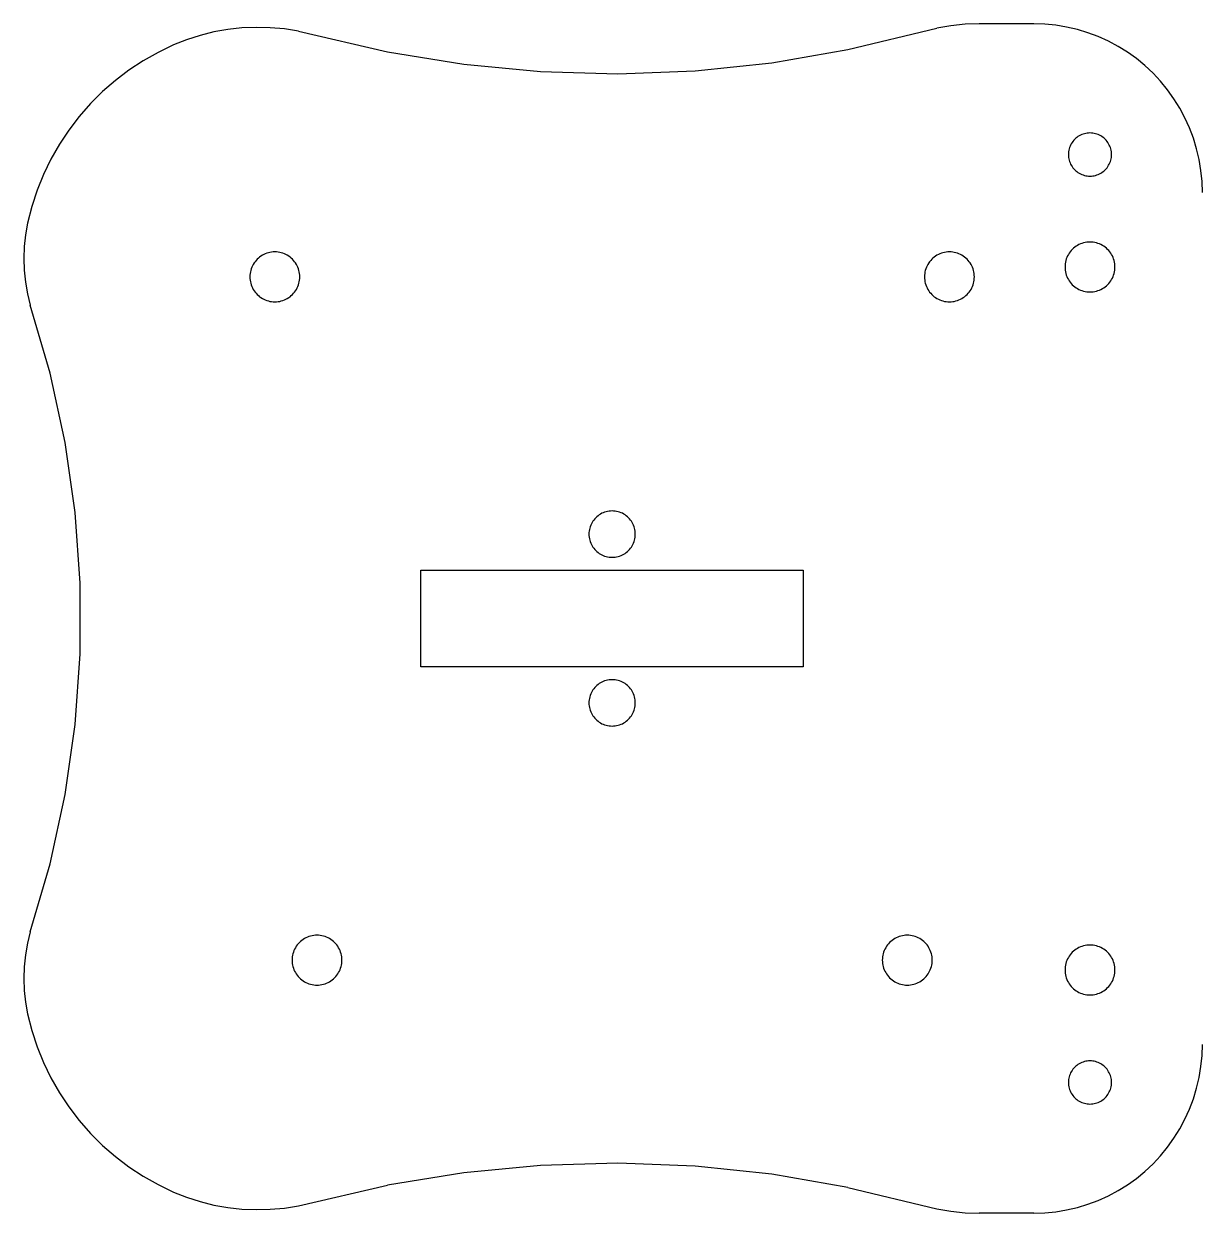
# Model space of a CAD drawing. Extents: x -22.1 to 21.9, y -13.2 to 13.2.
# Drawn here: x 11.236 to 14.537, y -6.998 to -3.667 of the extents above; entities that cross this region are included whole.
import ezdxf

# ---------------------------------------------------------------- set-up
doc = ezdxf.new("R2010")
doc.units = 0
doc.header["$MEASUREMENT"] = 0
doc.layers.get('0').update_dxf_attribs({"linetype": 'CONTINUOUS'})

msp = doc.modelspace()

# ---------------------------------------------------------------- linework, layer by layer
for p, q in [((11.7682, -3.6903), (11.7296, -3.6999)), ((11.8073, -3.6833), (11.7682, -3.6903)), ((11.8468, -3.6789), (11.8073, -3.6833)), ((11.8865, -3.6773), (11.8468, -3.6789)), ((11.9262, -3.6783), (11.8865, -3.6773)), ((11.9657, -3.6819), (11.9262, -3.6783)), ((12.0049, -3.6882), (11.9657, -3.6819)), ((12.0049, -3.6882), (12.2544, -3.7459)), ((13.5443, -3.7396), (13.7934, -3.6794)), ((13.8327, -3.6727), (13.7934, -3.6794)), ((13.8724, -3.6687), (13.8327, -3.6727)), ((13.9123, -3.6673), (13.8724, -3.6687)), ((14.0648, -3.6673), (13.9123, -3.6673)), ((14.0957, -3.6684), (14.0648, -3.6673)), ((14.1265, -3.6714), (14.0957, -3.6684)), ((14.157, -3.6764), (14.1265, -3.6714)), ((14.1871, -3.6834), (14.157, -3.6764)), ((14.2167, -3.6924), (14.1871, -3.6834)), ((14.2456, -3.7033), (14.2167, -3.6924)), ((11.6549, -3.7267), (11.6118, -3.7473)), ((11.6918, -3.712), (11.6549, -3.7267)), ((11.7296, -3.6999), (11.6918, -3.712)), ((14.2738, -3.7161), (14.2456, -3.7033)), ((14.301, -3.7306), (14.2738, -3.7161)), ((11.6118, -3.7473), (11.5702, -3.7708)), ((12.2544, -3.7459), (12.468, -3.7806)), ((13.3311, -3.7764), (13.5443, -3.7396)), ((14.3273, -3.747), (14.301, -3.7306)), ((14.3524, -3.765), (14.3273, -3.747)), ((11.5702, -3.7708), (11.5302, -3.797)), ((12.468, -3.7806), (12.6834, -3.8011)), ((13.1159, -3.799), (13.3311, -3.7764)), ((14.3763, -3.7846), (14.3524, -3.765)), ((14.3989, -3.8057), (14.3763, -3.7846)), ((11.4921, -3.8259), (11.456, -3.8573)), ((11.5302, -3.797), (11.4921, -3.8259)), ((12.6834, -3.8011), (12.8997, -3.8072)), ((12.8997, -3.8072), (13.1159, -3.799)), ((14.42, -3.8283), (14.3989, -3.8057)), ((14.4396, -3.8522), (14.42, -3.8283)), ((11.456, -3.8573), (11.4222, -3.891)), ((14.4576, -3.8773), (14.4396, -3.8522)), ((11.4222, -3.891), (11.3906, -3.9269)), ((14.474, -3.9036), (14.4576, -3.8773)), ((11.3906, -3.9269), (11.3616, -3.9649)), ((14.4885, -3.9308), (14.474, -3.9036)), ((14.5013, -3.959), (14.4885, -3.9308)), ((14.5122, -3.9879), (14.5013, -3.959)), ((11.3616, -3.9649), (11.3352, -4.0048)), ((14.1744, -3.9967), (14.1721, -3.9999)), ((14.1769, -3.9936), (14.1744, -3.9967)), ((14.1796, -3.9908), (14.1769, -3.9936)), ((14.1825, -3.9881), (14.1796, -3.9908)), ((14.1855, -3.9855), (14.1825, -3.9881)), ((14.1887, -3.9832), (14.1855, -3.9855)), ((14.1921, -3.9812), (14.1887, -3.9832)), ((14.1956, -3.9793), (14.1921, -3.9812)), ((14.1992, -3.9777), (14.1956, -3.9793)), ((14.2029, -3.9763), (14.1992, -3.9777)), ((14.2067, -3.9751), (14.2029, -3.9763)), ((14.2105, -3.9742), (14.2067, -3.9751)), ((14.2144, -3.9736), (14.2105, -3.9742)), ((14.2184, -3.9732), (14.2144, -3.9736)), ((14.2223, -3.9731), (14.2184, -3.9732)), ((14.2263, -3.9732), (14.2223, -3.9731)), ((14.2302, -3.9736), (14.2263, -3.9732)), ((14.2341, -3.9742), (14.2302, -3.9736)), ((14.2379, -3.9751), (14.2341, -3.9742)), ((14.2417, -3.9763), (14.2379, -3.9751)), ((14.2454, -3.9777), (14.2417, -3.9763)), ((14.249, -3.9793), (14.2454, -3.9777)), ((14.2525, -3.9812), (14.249, -3.9793)), ((14.2559, -3.9832), (14.2525, -3.9812)), ((14.2591, -3.9855), (14.2559, -3.9832)), ((14.2622, -3.9881), (14.2591, -3.9855)), ((14.265, -3.9908), (14.2622, -3.9881)), ((14.2677, -3.9936), (14.265, -3.9908)), ((14.2703, -3.9967), (14.2677, -3.9936)), ((14.2726, -3.9999), (14.2703, -3.9967)), ((14.5212, -4.0175), (14.5122, -3.9879)), ((11.3352, -4.0048), (11.3116, -4.0463)), ((14.162, -4.0295), (14.1619, -4.0335)), ((14.1624, -4.0256), (14.162, -4.0295)), ((14.163, -4.0217), (14.1624, -4.0256)), ((14.1639, -4.0179), (14.163, -4.0217)), ((14.1651, -4.0141), (14.1639, -4.0179)), ((14.1665, -4.0104), (14.1651, -4.0141)), ((14.1681, -4.0068), (14.1665, -4.0104)), ((14.17, -4.0033), (14.1681, -4.0068)), ((14.1721, -3.9999), (14.17, -4.0033)), ((14.2746, -4.0033), (14.2726, -3.9999)), ((14.2765, -4.0068), (14.2746, -4.0033)), ((14.2781, -4.0104), (14.2765, -4.0068)), ((14.2795, -4.0141), (14.2781, -4.0104)), ((14.2807, -4.0179), (14.2795, -4.0141)), ((14.2816, -4.0217), (14.2807, -4.0179)), ((14.2822, -4.0256), (14.2816, -4.0217)), ((14.2826, -4.0295), (14.2822, -4.0256)), ((14.2827, -4.0335), (14.2826, -4.0295)), ((14.5282, -4.0476), (14.5212, -4.0175)), ((11.3116, -4.0463), (11.2908, -4.0893)), ((14.1619, -4.0335), (14.162, -4.0374)), ((14.162, -4.0374), (14.1624, -4.0414)), ((14.1624, -4.0414), (14.163, -4.0453)), ((14.163, -4.0453), (14.1639, -4.0491)), ((14.1639, -4.0491), (14.1651, -4.0529)), ((14.1651, -4.0529), (14.1665, -4.0566)), ((14.1665, -4.0566), (14.1681, -4.0602)), ((14.1681, -4.0602), (14.17, -4.0637)), ((14.2746, -4.0637), (14.2765, -4.0602)), ((14.2765, -4.0602), (14.2781, -4.0566)), ((14.2781, -4.0566), (14.2795, -4.0529)), ((14.2795, -4.0529), (14.2807, -4.0491)), ((14.2807, -4.0491), (14.2816, -4.0453)), ((14.2816, -4.0453), (14.2822, -4.0414)), ((14.2822, -4.0414), (14.2826, -4.0374)), ((14.2826, -4.0374), (14.2827, -4.0335)), ((14.5332, -4.0781), (14.5282, -4.0476)), ((11.2908, -4.0893), (11.2729, -4.1337)), ((14.17, -4.0637), (14.1721, -4.0671)), ((14.1721, -4.0671), (14.1744, -4.0703)), ((14.1744, -4.0703), (14.1769, -4.0733)), ((14.1769, -4.0733), (14.1796, -4.0762)), ((14.1796, -4.0762), (14.1825, -4.0789)), ((14.1825, -4.0789), (14.1855, -4.0814)), ((14.1855, -4.0814), (14.1887, -4.0837)), ((14.1887, -4.0837), (14.1921, -4.0858)), ((14.1921, -4.0858), (14.1956, -4.0877)), ((14.1956, -4.0877), (14.1992, -4.0893)), ((14.1992, -4.0893), (14.2029, -4.0907)), ((14.2029, -4.0907), (14.2067, -4.0919)), ((14.2067, -4.0919), (14.2105, -4.0928)), ((14.2105, -4.0928), (14.2144, -4.0934)), ((14.2144, -4.0934), (14.2184, -4.0938)), ((14.2184, -4.0938), (14.2223, -4.0939)), ((14.2223, -4.0939), (14.2263, -4.0938)), ((14.2263, -4.0938), (14.2302, -4.0934)), ((14.2302, -4.0934), (14.2341, -4.0928)), ((14.2341, -4.0928), (14.2379, -4.0919)), ((14.2379, -4.0919), (14.2417, -4.0907)), ((14.2417, -4.0907), (14.2454, -4.0893)), ((14.2454, -4.0893), (14.249, -4.0877)), ((14.249, -4.0877), (14.2525, -4.0858)), ((14.2525, -4.0858), (14.2559, -4.0837)), ((14.2559, -4.0837), (14.2591, -4.0814)), ((14.2591, -4.0814), (14.2622, -4.0789)), ((14.2622, -4.0789), (14.265, -4.0762)), ((14.265, -4.0762), (14.2677, -4.0733)), ((14.2677, -4.0733), (14.2703, -4.0703)), ((14.2703, -4.0703), (14.2726, -4.0671)), ((14.2726, -4.0671), (14.2746, -4.0637)), ((14.5363, -4.1089), (14.5332, -4.0781)), ((14.5373, -4.1398), (14.5363, -4.1089)), ((11.2729, -4.1337), (11.2581, -4.1791)), ((11.2581, -4.1791), (11.2464, -4.2255)), ((11.2464, -4.2255), (11.2405, -4.2581)), ((11.2405, -4.2581), (11.2369, -4.2911)), ((11.2369, -4.2911), (11.2356, -4.3243)), ((14.1762, -4.2959), (14.1729, -4.299)), ((14.1798, -4.293), (14.1762, -4.2959)), ((14.1835, -4.2903), (14.1798, -4.293)), ((14.1874, -4.2879), (14.1835, -4.2903)), ((14.1914, -4.2858), (14.1874, -4.2879)), ((14.1956, -4.2839), (14.1914, -4.2858)), ((14.1998, -4.2823), (14.1956, -4.2839)), ((14.2042, -4.281), (14.1998, -4.2823)), ((14.2087, -4.2799), (14.2042, -4.281)), ((14.2132, -4.2792), (14.2087, -4.2799)), ((14.2177, -4.2787), (14.2132, -4.2792)), ((14.2223, -4.2786), (14.2177, -4.2787)), ((14.2269, -4.2787), (14.2223, -4.2786)), ((14.2314, -4.2792), (14.2269, -4.2787)), ((14.2359, -4.2799), (14.2314, -4.2792)), ((14.2404, -4.281), (14.2359, -4.2799)), ((14.2448, -4.2823), (14.2404, -4.281)), ((14.2491, -4.2839), (14.2448, -4.2823)), ((14.2532, -4.2858), (14.2491, -4.2839)), ((14.2572, -4.2879), (14.2532, -4.2858)), ((14.2611, -4.2903), (14.2572, -4.2879)), ((14.2648, -4.293), (14.2611, -4.2903)), ((14.2684, -4.2959), (14.2648, -4.293)), ((14.2717, -4.299), (14.2684, -4.2959)), ((11.2356, -4.3243), (11.2366, -4.3574)), ((11.8894, -4.3266), (11.8863, -4.3299)), ((11.8928, -4.3235), (11.8894, -4.3266)), ((11.8963, -4.3206), (11.8928, -4.3235)), ((11.9, -4.3179), (11.8963, -4.3206)), ((11.9039, -4.3155), (11.9, -4.3179)), ((11.9079, -4.3133), (11.9039, -4.3155)), ((11.9121, -4.3114), (11.9079, -4.3133)), ((11.9164, -4.3098), (11.9121, -4.3114)), ((11.9208, -4.3085), (11.9164, -4.3098)), ((11.9252, -4.3075), (11.9208, -4.3085)), ((11.9297, -4.3067), (11.9252, -4.3075)), ((11.9343, -4.3063), (11.9297, -4.3067)), ((11.9388, -4.3061), (11.9343, -4.3063)), ((11.9434, -4.3063), (11.9388, -4.3061)), ((11.948, -4.3067), (11.9434, -4.3063)), ((11.9525, -4.3075), (11.948, -4.3067)), ((11.9569, -4.3085), (11.9525, -4.3075)), ((11.9613, -4.3098), (11.9569, -4.3085)), ((11.9656, -4.3114), (11.9613, -4.3098)), ((11.9698, -4.3133), (11.9656, -4.3114)), ((11.9738, -4.3155), (11.9698, -4.3133)), ((11.9777, -4.3179), (11.9738, -4.3155)), ((11.9814, -4.3206), (11.9777, -4.3179)), ((11.9849, -4.3235), (11.9814, -4.3206)), ((11.9883, -4.3266), (11.9849, -4.3235)), ((11.9914, -4.3299), (11.9883, -4.3266)), ((13.7792, -4.3266), (13.7761, -4.3299)), ((13.7825, -4.3235), (13.7792, -4.3266)), ((13.7861, -4.3206), (13.7825, -4.3235)), ((13.7898, -4.3179), (13.7861, -4.3206)), ((13.7937, -4.3155), (13.7898, -4.3179)), ((13.7977, -4.3133), (13.7937, -4.3155)), ((13.8019, -4.3114), (13.7977, -4.3133)), ((13.8061, -4.3098), (13.8019, -4.3114)), ((13.8105, -4.3085), (13.8061, -4.3098)), ((13.815, -4.3075), (13.8105, -4.3085)), ((13.8195, -4.3067), (13.815, -4.3075)), ((13.824, -4.3063), (13.8195, -4.3067)), ((13.8286, -4.3061), (13.824, -4.3063)), ((13.8332, -4.3063), (13.8286, -4.3061)), ((13.8377, -4.3067), (13.8332, -4.3063)), ((13.8422, -4.3075), (13.8377, -4.3067)), ((13.8467, -4.3085), (13.8422, -4.3075)), ((13.8511, -4.3098), (13.8467, -4.3085)), ((13.8554, -4.3114), (13.8511, -4.3098)), ((13.8595, -4.3133), (13.8554, -4.3114)), ((13.8635, -4.3155), (13.8595, -4.3133)), ((13.8674, -4.3179), (13.8635, -4.3155)), ((13.8711, -4.3206), (13.8674, -4.3179)), ((13.8747, -4.3235), (13.8711, -4.3206)), ((13.878, -4.3266), (13.8747, -4.3235)), ((13.8811, -4.3299), (13.878, -4.3266)), ((14.1561, -4.326), (14.1548, -4.3304)), ((14.1577, -4.3217), (14.1561, -4.326)), ((14.1596, -4.3175), (14.1577, -4.3217)), ((14.1618, -4.3135), (14.1596, -4.3175)), ((14.1642, -4.3096), (14.1618, -4.3135)), ((14.1669, -4.3059), (14.1642, -4.3096)), ((14.1698, -4.3024), (14.1669, -4.3059)), ((14.1729, -4.299), (14.1698, -4.3024)), ((14.2748, -4.3024), (14.2717, -4.299)), ((14.2777, -4.3059), (14.2748, -4.3024)), ((14.2804, -4.3096), (14.2777, -4.3059)), ((14.2828, -4.3135), (14.2804, -4.3096)), ((14.285, -4.3175), (14.2828, -4.3135)), ((14.2869, -4.3217), (14.285, -4.3175)), ((14.2885, -4.326), (14.2869, -4.3217)), ((14.2898, -4.3304), (14.2885, -4.326)), ((11.2366, -4.3574), (11.24, -4.3905)), ((11.8703, -4.3624), (11.8696, -4.3669)), ((11.8713, -4.3579), (11.8703, -4.3624)), ((11.8727, -4.3535), (11.8713, -4.3579)), ((11.8743, -4.3493), (11.8727, -4.3535)), ((11.8762, -4.3451), (11.8743, -4.3493)), ((11.8783, -4.3411), (11.8762, -4.3451)), ((11.8807, -4.3372), (11.8783, -4.3411)), ((11.8834, -4.3335), (11.8807, -4.3372)), ((11.8863, -4.3299), (11.8834, -4.3335)), ((11.9943, -4.3335), (11.9914, -4.3299)), ((11.9969, -4.3372), (11.9943, -4.3335)), ((11.9994, -4.3411), (11.9969, -4.3372)), ((12.0015, -4.3451), (11.9994, -4.3411)), ((12.0034, -4.3493), (12.0015, -4.3451)), ((12.005, -4.3535), (12.0034, -4.3493)), ((12.0063, -4.3579), (12.005, -4.3535)), ((12.0074, -4.3624), (12.0063, -4.3579)), ((12.0081, -4.3669), (12.0074, -4.3624)), ((13.7601, -4.3624), (13.7593, -4.3669)), ((13.7611, -4.3579), (13.7601, -4.3624)), ((13.7624, -4.3535), (13.7611, -4.3579)), ((13.764, -4.3493), (13.7624, -4.3535)), ((13.7659, -4.3451), (13.764, -4.3493)), ((13.7681, -4.3411), (13.7659, -4.3451)), ((13.7705, -4.3372), (13.7681, -4.3411)), ((13.7732, -4.3335), (13.7705, -4.3372)), ((13.7761, -4.3299), (13.7732, -4.3335)), ((13.884, -4.3335), (13.8811, -4.3299)), ((13.8867, -4.3372), (13.884, -4.3335)), ((13.8891, -4.3411), (13.8867, -4.3372)), ((13.8913, -4.3451), (13.8891, -4.3411)), ((13.8932, -4.3493), (13.8913, -4.3451)), ((13.8948, -4.3535), (13.8932, -4.3493)), ((13.8961, -4.3579), (13.8948, -4.3535)), ((13.8971, -4.3624), (13.8961, -4.3579)), ((13.8979, -4.3669), (13.8971, -4.3624)), ((14.1526, -4.3439), (14.1524, -4.3485)), ((14.1524, -4.3485), (14.1526, -4.353)), ((14.153, -4.3393), (14.1526, -4.3439)), ((14.1526, -4.353), (14.153, -4.3576)), ((14.1538, -4.3348), (14.153, -4.3393)), ((14.153, -4.3576), (14.1538, -4.3621)), ((14.1548, -4.3304), (14.1538, -4.3348)), ((14.1538, -4.3621), (14.1548, -4.3665)), ((14.2908, -4.3348), (14.2898, -4.3304)), ((14.2898, -4.3665), (14.2908, -4.3621)), ((14.2916, -4.3393), (14.2908, -4.3348)), ((14.2908, -4.3621), (14.2916, -4.3576)), ((14.292, -4.3439), (14.2916, -4.3393)), ((14.2916, -4.3576), (14.292, -4.353)), ((14.2922, -4.3485), (14.292, -4.3439)), ((14.292, -4.353), (14.2922, -4.3485)), ((11.24, -4.3905), (11.2457, -4.4232)), ((11.8691, -4.3714), (11.869, -4.376)), ((11.869, -4.376), (11.8691, -4.3806)), ((11.8696, -4.3669), (11.8691, -4.3714)), ((11.8691, -4.3806), (11.8696, -4.3851)), ((11.8696, -4.3851), (11.8703, -4.3896)), ((11.8703, -4.3896), (11.8713, -4.3941)), ((11.8713, -4.3941), (11.8727, -4.3985)), ((12.005, -4.3985), (12.0063, -4.3941)), ((12.0063, -4.3941), (12.0074, -4.3896)), ((12.0074, -4.3896), (12.0081, -4.3851)), ((12.0086, -4.3714), (12.0081, -4.3669)), ((12.0081, -4.3851), (12.0086, -4.3806)), ((12.0087, -4.376), (12.0086, -4.3714)), ((12.0086, -4.3806), (12.0087, -4.376)), ((13.7589, -4.3714), (13.7587, -4.376)), ((13.7587, -4.376), (13.7589, -4.3806)), ((13.7593, -4.3669), (13.7589, -4.3714)), ((13.7589, -4.3806), (13.7593, -4.3851)), ((13.7593, -4.3851), (13.7601, -4.3896)), ((13.7601, -4.3896), (13.7611, -4.3941)), ((13.7611, -4.3941), (13.7624, -4.3985)), ((13.8948, -4.3985), (13.8961, -4.3941)), ((13.8961, -4.3941), (13.8971, -4.3896)), ((13.8971, -4.3896), (13.8979, -4.3851)), ((13.8983, -4.3714), (13.8979, -4.3669)), ((13.8979, -4.3851), (13.8983, -4.3806)), ((13.8985, -4.376), (13.8983, -4.3714)), ((13.8983, -4.3806), (13.8985, -4.376)), ((14.1548, -4.3665), (14.1561, -4.3709)), ((14.1561, -4.3709), (14.1577, -4.3752)), ((14.1577, -4.3752), (14.1596, -4.3794)), ((14.1596, -4.3794), (14.1618, -4.3834)), ((14.1618, -4.3834), (14.1642, -4.3873)), ((14.1642, -4.3873), (14.1669, -4.391)), ((14.1669, -4.391), (14.1698, -4.3945)), ((14.1698, -4.3945), (14.1729, -4.3979)), ((14.2717, -4.3979), (14.2748, -4.3945)), ((14.2748, -4.3945), (14.2777, -4.391)), ((14.2777, -4.391), (14.2804, -4.3873)), ((14.2804, -4.3873), (14.2828, -4.3834)), ((14.2828, -4.3834), (14.285, -4.3794)), ((14.285, -4.3794), (14.2869, -4.3752)), ((14.2869, -4.3752), (14.2885, -4.3709)), ((14.2885, -4.3709), (14.2898, -4.3665)), ((11.2457, -4.4232), (11.2537, -4.4554)), ((11.8727, -4.3985), (11.8743, -4.4028)), ((11.8743, -4.4028), (11.8762, -4.4069)), ((11.8762, -4.4069), (11.8783, -4.411)), ((11.8783, -4.411), (11.8807, -4.4148)), ((11.8807, -4.4148), (11.8834, -4.4186)), ((11.8834, -4.4186), (11.8863, -4.4221)), ((11.8863, -4.4221), (11.8894, -4.4254)), ((11.8894, -4.4254), (11.8928, -4.4286)), ((11.8928, -4.4286), (11.8963, -4.4315)), ((11.9814, -4.4315), (11.9849, -4.4286)), ((11.9849, -4.4286), (11.9883, -4.4254)), ((11.9883, -4.4254), (11.9914, -4.4221)), ((11.9914, -4.4221), (11.9943, -4.4186)), ((11.9943, -4.4186), (11.9969, -4.4148)), ((11.9969, -4.4148), (11.9994, -4.411)), ((11.9994, -4.411), (12.0015, -4.4069)), ((12.0015, -4.4069), (12.0034, -4.4028)), ((12.0034, -4.4028), (12.005, -4.3985)), ((13.7624, -4.3985), (13.764, -4.4028)), ((13.764, -4.4028), (13.7659, -4.4069)), ((13.7659, -4.4069), (13.7681, -4.411)), ((13.7681, -4.411), (13.7705, -4.4148)), ((13.7705, -4.4148), (13.7732, -4.4186)), ((13.7732, -4.4186), (13.7761, -4.4221)), ((13.7761, -4.4221), (13.7792, -4.4254)), ((13.7792, -4.4254), (13.7825, -4.4286)), ((13.7825, -4.4286), (13.7861, -4.4315)), ((13.8711, -4.4315), (13.8747, -4.4286)), ((13.8747, -4.4286), (13.878, -4.4254)), ((13.878, -4.4254), (13.8811, -4.4221)), ((13.8811, -4.4221), (13.884, -4.4186)), ((13.884, -4.4186), (13.8867, -4.4148)), ((13.8867, -4.4148), (13.8891, -4.411)), ((13.8891, -4.411), (13.8913, -4.4069)), ((13.8913, -4.4069), (13.8932, -4.4028)), ((13.8932, -4.4028), (13.8948, -4.3985)), ((14.1729, -4.3979), (14.1762, -4.401)), ((14.1762, -4.401), (14.1798, -4.4039)), ((14.1798, -4.4039), (14.1835, -4.4066)), ((14.1835, -4.4066), (14.1874, -4.409)), ((14.1874, -4.409), (14.1914, -4.4111)), ((14.1914, -4.4111), (14.1956, -4.413)), ((14.1956, -4.413), (14.1998, -4.4146)), ((14.1998, -4.4146), (14.2042, -4.416)), ((14.2042, -4.416), (14.2087, -4.417)), ((14.2087, -4.417), (14.2132, -4.4177)), ((14.2132, -4.4177), (14.2177, -4.4182)), ((14.2177, -4.4182), (14.2223, -4.4183)), ((14.2223, -4.4183), (14.2269, -4.4182)), ((14.2269, -4.4182), (14.2314, -4.4177)), ((14.2314, -4.4177), (14.2359, -4.417)), ((14.2359, -4.417), (14.2404, -4.416)), ((14.2404, -4.416), (14.2448, -4.4146)), ((14.2448, -4.4146), (14.2491, -4.413)), ((14.2491, -4.413), (14.2532, -4.4111)), ((14.2532, -4.4111), (14.2572, -4.409)), ((14.2572, -4.409), (14.2611, -4.4066)), ((14.2611, -4.4066), (14.2648, -4.4039)), ((14.2648, -4.4039), (14.2684, -4.401)), ((14.2684, -4.401), (14.2717, -4.3979)), ((11.3092, -4.6457), (11.2537, -4.4554)), ((11.8963, -4.4315), (11.9, -4.4341)), ((11.9, -4.4341), (11.9039, -4.4365)), ((11.9039, -4.4365), (11.9079, -4.4387)), ((11.9079, -4.4387), (11.9121, -4.4406)), ((11.9121, -4.4406), (11.9164, -4.4422)), ((11.9164, -4.4422), (11.9208, -4.4435)), ((11.9208, -4.4435), (11.9252, -4.4446)), ((11.9252, -4.4446), (11.9297, -4.4453)), ((11.9297, -4.4453), (11.9343, -4.4457)), ((11.9343, -4.4457), (11.9388, -4.4459)), ((11.9388, -4.4459), (11.9434, -4.4457)), ((11.9434, -4.4457), (11.948, -4.4453)), ((11.948, -4.4453), (11.9525, -4.4446)), ((11.9525, -4.4446), (11.9569, -4.4435)), ((11.9569, -4.4435), (11.9613, -4.4422)), ((11.9613, -4.4422), (11.9656, -4.4406)), ((11.9656, -4.4406), (11.9698, -4.4387)), ((11.9698, -4.4387), (11.9738, -4.4365)), ((11.9738, -4.4365), (11.9777, -4.4341)), ((11.9777, -4.4341), (11.9814, -4.4315)), ((13.7861, -4.4315), (13.7898, -4.4341)), ((13.7898, -4.4341), (13.7937, -4.4365)), ((13.7937, -4.4365), (13.7977, -4.4387)), ((13.7977, -4.4387), (13.8019, -4.4406)), ((13.8019, -4.4406), (13.8061, -4.4422)), ((13.8061, -4.4422), (13.8105, -4.4435)), ((13.8105, -4.4435), (13.815, -4.4446)), ((13.815, -4.4446), (13.8195, -4.4453)), ((13.8195, -4.4453), (13.824, -4.4457)), ((13.824, -4.4457), (13.8286, -4.4459)), ((13.8286, -4.4459), (13.8332, -4.4457)), ((13.8332, -4.4457), (13.8377, -4.4453)), ((13.8377, -4.4453), (13.8422, -4.4446)), ((13.8422, -4.4446), (13.8467, -4.4435)), ((13.8467, -4.4435), (13.8511, -4.4422)), ((13.8511, -4.4422), (13.8554, -4.4406)), ((13.8554, -4.4406), (13.8595, -4.4387)), ((13.8595, -4.4387), (13.8635, -4.4365)), ((13.8635, -4.4365), (13.8674, -4.4341)), ((13.8674, -4.4341), (13.8711, -4.4315)), ((11.3512, -4.8395), (11.3092, -4.6457)), ((11.3792, -5.0358), (11.3512, -4.8395)), ((11.3933, -5.2336), (11.3792, -5.0358)), ((12.8297, -5.0604), (12.8275, -5.064)), ((12.8322, -5.0569), (12.8297, -5.0604)), ((12.8349, -5.0537), (12.8322, -5.0569)), ((12.8378, -5.0505), (12.8349, -5.0537)), ((12.8409, -5.0476), (12.8378, -5.0505)), ((12.8442, -5.0449), (12.8409, -5.0476)), ((12.8476, -5.0425), (12.8442, -5.0449)), ((12.8512, -5.0402), (12.8476, -5.0425)), ((12.855, -5.0382), (12.8512, -5.0402)), ((12.8589, -5.0365), (12.855, -5.0382)), ((12.8628, -5.035), (12.8589, -5.0365)), ((12.8669, -5.0337), (12.8628, -5.035)), ((12.8711, -5.0328), (12.8669, -5.0337)), ((12.8752, -5.0321), (12.8711, -5.0328)), ((12.8795, -5.0317), (12.8752, -5.0321)), ((12.8837, -5.0315), (12.8795, -5.0317)), ((12.888, -5.0317), (12.8837, -5.0315)), ((12.8922, -5.0321), (12.888, -5.0317)), ((12.8964, -5.0328), (12.8922, -5.0321)), ((12.9005, -5.0337), (12.8964, -5.0328)), ((12.9046, -5.035), (12.9005, -5.0337)), ((12.9086, -5.0365), (12.9046, -5.035)), ((12.9125, -5.0382), (12.9086, -5.0365)), ((12.9162, -5.0402), (12.9125, -5.0382)), ((12.9198, -5.0425), (12.9162, -5.0402)), ((12.9233, -5.0449), (12.9198, -5.0425)), ((12.9266, -5.0476), (12.9233, -5.0449)), ((12.9297, -5.0505), (12.9266, -5.0476)), ((12.9326, -5.0537), (12.9297, -5.0505)), ((12.9353, -5.0569), (12.9326, -5.0537)), ((12.9377, -5.0604), (12.9353, -5.0569)), ((12.94, -5.064), (12.9377, -5.0604)), ((12.8189, -5.0922), (12.8188, -5.0965)), ((12.8193, -5.088), (12.8189, -5.0922)), ((12.82, -5.0838), (12.8193, -5.088)), ((12.821, -5.0797), (12.82, -5.0838)), ((12.8222, -5.0756), (12.821, -5.0797)), ((12.8237, -5.0716), (12.8222, -5.0756)), ((12.8255, -5.0678), (12.8237, -5.0716)), ((12.8275, -5.064), (12.8255, -5.0678)), ((12.942, -5.0678), (12.94, -5.064)), ((12.9437, -5.0716), (12.942, -5.0678)), ((12.9452, -5.0756), (12.9437, -5.0716)), ((12.9465, -5.0797), (12.9452, -5.0756)), ((12.9474, -5.0838), (12.9465, -5.0797)), ((12.9481, -5.088), (12.9474, -5.0838)), ((12.9485, -5.0922), (12.9481, -5.088)), ((12.9487, -5.0965), (12.9485, -5.0922)), ((12.8188, -5.0965), (12.8189, -5.1007)), ((12.8189, -5.1007), (12.8193, -5.105)), ((12.8193, -5.105), (12.82, -5.1092)), ((12.82, -5.1092), (12.821, -5.1133)), ((12.821, -5.1133), (12.8222, -5.1174)), ((12.8222, -5.1174), (12.8237, -5.1213)), ((12.8237, -5.1213), (12.8255, -5.1252)), ((12.8255, -5.1252), (12.8275, -5.129)), ((12.8275, -5.129), (12.8297, -5.1326)), ((12.9377, -5.1326), (12.94, -5.129)), ((12.94, -5.129), (12.942, -5.1252)), ((12.942, -5.1252), (12.9437, -5.1213)), ((12.9437, -5.1213), (12.9452, -5.1174)), ((12.9452, -5.1174), (12.9465, -5.1133)), ((12.9465, -5.1133), (12.9474, -5.1092)), ((12.9474, -5.1092), (12.9481, -5.105)), ((12.9481, -5.105), (12.9485, -5.1007)), ((12.9485, -5.1007), (12.9487, -5.0965)), ((12.8297, -5.1326), (12.8322, -5.136)), ((12.8322, -5.136), (12.8349, -5.1393)), ((12.8349, -5.1393), (12.8378, -5.1424)), ((12.8378, -5.1424), (12.8409, -5.1453)), ((12.8409, -5.1453), (12.8442, -5.148)), ((12.8442, -5.148), (12.8476, -5.1505)), ((12.8476, -5.1505), (12.8512, -5.1527)), ((12.8512, -5.1527), (12.855, -5.1547)), ((12.855, -5.1547), (12.8589, -5.1565)), ((12.8589, -5.1565), (12.8628, -5.158)), ((12.8628, -5.158), (12.8669, -5.1592)), ((12.8669, -5.1592), (12.8711, -5.1602)), ((12.8711, -5.1602), (12.8752, -5.1609)), ((12.8752, -5.1609), (12.8795, -5.1613)), ((12.8795, -5.1613), (12.8837, -5.1614)), ((12.8837, -5.1614), (12.888, -5.1613)), ((12.888, -5.1613), (12.8922, -5.1609)), ((12.8922, -5.1609), (12.8964, -5.1602)), ((12.8964, -5.1602), (12.9005, -5.1592)), ((12.9005, -5.1592), (12.9046, -5.158)), ((12.9046, -5.158), (12.9086, -5.1565)), ((12.9086, -5.1565), (12.9125, -5.1547)), ((12.9125, -5.1547), (12.9162, -5.1527)), ((12.9162, -5.1527), (12.9198, -5.1505)), ((12.9198, -5.1505), (12.9233, -5.148)), ((12.9233, -5.148), (12.9266, -5.1453)), ((12.9266, -5.1453), (12.9297, -5.1424)), ((12.9297, -5.1424), (12.9326, -5.1393)), ((12.9326, -5.1393), (12.9353, -5.136)), ((12.9353, -5.136), (12.9377, -5.1326)), ((12.3483, -5.4685), (12.3483, -5.1969)), ((12.3483, -5.1969), (13.4192, -5.1969)), ((13.4192, -5.1969), (13.4192, -5.4685)), ((11.3933, -5.4318), (11.3933, -5.2336)), ((11.3792, -5.6296), (11.3933, -5.4318)), ((13.4192, -5.4685), (12.3483, -5.4685)), ((12.8349, -5.5261), (12.8322, -5.5294)), ((12.8378, -5.523), (12.8349, -5.5261)), ((12.8409, -5.5201), (12.8378, -5.523)), ((12.8442, -5.5174), (12.8409, -5.5201)), ((12.8476, -5.5149), (12.8442, -5.5174)), ((12.8512, -5.5127), (12.8476, -5.5149)), ((12.855, -5.5107), (12.8512, -5.5127)), ((12.8589, -5.5089), (12.855, -5.5107)), ((12.8628, -5.5074), (12.8589, -5.5089)), ((12.8669, -5.5062), (12.8628, -5.5074)), ((12.8711, -5.5052), (12.8669, -5.5062)), ((12.8752, -5.5045), (12.8711, -5.5052)), ((12.8795, -5.5041), (12.8752, -5.5045)), ((12.8837, -5.504), (12.8795, -5.5041)), ((12.888, -5.5041), (12.8837, -5.504)), ((12.8922, -5.5045), (12.888, -5.5041)), ((12.8964, -5.5052), (12.8922, -5.5045)), ((12.9005, -5.5062), (12.8964, -5.5052)), ((12.9046, -5.5074), (12.9005, -5.5062)), ((12.9086, -5.5089), (12.9046, -5.5074)), ((12.9125, -5.5107), (12.9086, -5.5089)), ((12.9162, -5.5127), (12.9125, -5.5107)), ((12.9198, -5.5149), (12.9162, -5.5127)), ((12.9233, -5.5174), (12.9198, -5.5149)), ((12.9266, -5.5201), (12.9233, -5.5174)), ((12.9297, -5.523), (12.9266, -5.5201)), ((12.9326, -5.5261), (12.9297, -5.523)), ((12.9353, -5.5294), (12.9326, -5.5261)), ((12.8193, -5.5604), (12.8189, -5.5647)), ((12.82, -5.5563), (12.8193, -5.5604)), ((12.821, -5.5521), (12.82, -5.5563)), ((12.8222, -5.548), (12.821, -5.5521)), ((12.8237, -5.5441), (12.8222, -5.548)), ((12.8255, -5.5402), (12.8237, -5.5441)), ((12.8275, -5.5364), (12.8255, -5.5402)), ((12.8297, -5.5328), (12.8275, -5.5364)), ((12.8322, -5.5294), (12.8297, -5.5328)), ((12.9377, -5.5328), (12.9353, -5.5294)), ((12.94, -5.5364), (12.9377, -5.5328)), ((12.942, -5.5402), (12.94, -5.5364)), ((12.9437, -5.5441), (12.942, -5.5402)), ((12.9452, -5.548), (12.9437, -5.5441)), ((12.9465, -5.5521), (12.9452, -5.548)), ((12.9474, -5.5563), (12.9465, -5.5521)), ((12.9481, -5.5604), (12.9474, -5.5563)), ((12.9485, -5.5647), (12.9481, -5.5604)), ((12.8189, -5.5647), (12.8188, -5.5689)), ((12.8188, -5.5689), (12.8189, -5.5732)), ((12.8189, -5.5732), (12.8193, -5.5774)), ((12.8193, -5.5774), (12.82, -5.5816)), ((12.82, -5.5816), (12.821, -5.5857)), ((12.821, -5.5857), (12.8222, -5.5898)), ((12.8222, -5.5898), (12.8237, -5.5938)), ((12.8237, -5.5938), (12.8255, -5.5977)), ((12.942, -5.5977), (12.9437, -5.5938)), ((12.9437, -5.5938), (12.9452, -5.5898)), ((12.9452, -5.5898), (12.9465, -5.5857)), ((12.9465, -5.5857), (12.9474, -5.5816)), ((12.9474, -5.5816), (12.9481, -5.5774)), ((12.9481, -5.5774), (12.9485, -5.5732)), ((12.9487, -5.5689), (12.9485, -5.5647)), ((12.9485, -5.5732), (12.9487, -5.5689)), ((12.8255, -5.5977), (12.8275, -5.6014)), ((12.8275, -5.6014), (12.8297, -5.605)), ((12.8297, -5.605), (12.8322, -5.6085)), ((12.8322, -5.6085), (12.8349, -5.6118)), ((12.8349, -5.6118), (12.8378, -5.6149)), ((12.8378, -5.6149), (12.8409, -5.6178)), ((12.8409, -5.6178), (12.8442, -5.6205)), ((12.8442, -5.6205), (12.8476, -5.6229)), ((12.8476, -5.6229), (12.8512, -5.6252)), ((12.8512, -5.6252), (12.855, -5.6272)), ((12.855, -5.6272), (12.8589, -5.6289)), ((12.9086, -5.6289), (12.9125, -5.6272)), ((12.9125, -5.6272), (12.9162, -5.6252)), ((12.9162, -5.6252), (12.9198, -5.6229)), ((12.9198, -5.6229), (12.9233, -5.6205)), ((12.9233, -5.6205), (12.9266, -5.6178)), ((12.9266, -5.6178), (12.9297, -5.6149)), ((12.9297, -5.6149), (12.9326, -5.6118)), ((12.9326, -5.6118), (12.9353, -5.6085)), ((12.9353, -5.6085), (12.9377, -5.605)), ((12.9377, -5.605), (12.94, -5.6014)), ((12.94, -5.6014), (12.942, -5.5977)), ((11.3512, -5.8259), (11.3792, -5.6296)), ((12.8589, -5.6289), (12.8628, -5.6304)), ((12.8628, -5.6304), (12.8669, -5.6317)), ((12.8669, -5.6317), (12.8711, -5.6326)), ((12.8711, -5.6326), (12.8752, -5.6333)), ((12.8752, -5.6333), (12.8795, -5.6337)), ((12.8795, -5.6337), (12.8837, -5.6339)), ((12.8837, -5.6339), (12.888, -5.6337)), ((12.888, -5.6337), (12.8922, -5.6333)), ((12.8922, -5.6333), (12.8964, -5.6326)), ((12.8964, -5.6326), (12.9005, -5.6317)), ((12.9005, -5.6317), (12.9046, -5.6304)), ((12.9046, -5.6304), (12.9086, -5.6289)), ((11.3092, -6.0197), (11.3512, -5.8259)), ((11.2537, -6.21), (11.3092, -6.0197)), ((11.2537, -6.21), (11.2457, -6.2422)), ((12.026, -6.2267), (12.022, -6.2289)), ((12.0302, -6.2248), (12.026, -6.2267)), ((12.0345, -6.2232), (12.0302, -6.2248)), ((12.0389, -6.2219), (12.0345, -6.2232)), ((12.0433, -6.2209), (12.0389, -6.2219)), ((12.0478, -6.2201), (12.0433, -6.2209)), ((12.0524, -6.2197), (12.0478, -6.2201)), ((12.057, -6.2195), (12.0524, -6.2197)), ((12.0615, -6.2197), (12.057, -6.2195)), ((12.0661, -6.2201), (12.0615, -6.2197)), ((12.0706, -6.2209), (12.0661, -6.2201)), ((12.075, -6.2219), (12.0706, -6.2209)), ((12.0794, -6.2232), (12.075, -6.2219)), ((12.0837, -6.2248), (12.0794, -6.2232)), ((12.0879, -6.2267), (12.0837, -6.2248)), ((12.0919, -6.2289), (12.0879, -6.2267)), ((13.6796, -6.2267), (13.6756, -6.2289)), ((13.6838, -6.2248), (13.6796, -6.2267)), ((13.688, -6.2232), (13.6838, -6.2248)), ((13.6924, -6.2219), (13.688, -6.2232)), ((13.6969, -6.2209), (13.6924, -6.2219)), ((13.7014, -6.2201), (13.6969, -6.2209)), ((13.7059, -6.2197), (13.7014, -6.2201)), ((13.7105, -6.2195), (13.7059, -6.2197)), ((13.7151, -6.2197), (13.7105, -6.2195)), ((13.7196, -6.2201), (13.7151, -6.2197)), ((13.7241, -6.2209), (13.7196, -6.2201)), ((13.7286, -6.2219), (13.7241, -6.2209)), ((13.733, -6.2232), (13.7286, -6.2219)), ((13.7372, -6.2248), (13.733, -6.2232)), ((13.7414, -6.2267), (13.7372, -6.2248)), ((13.7454, -6.2289), (13.7414, -6.2267)), ((11.2457, -6.2422), (11.24, -6.2749)), ((11.9943, -6.2585), (11.9924, -6.2627)), ((11.9964, -6.2545), (11.9943, -6.2585)), ((11.9988, -6.2506), (11.9964, -6.2545)), ((12.0015, -6.2469), (11.9988, -6.2506)), ((12.0044, -6.2433), (12.0015, -6.2469)), ((12.0075, -6.24), (12.0044, -6.2433)), ((12.0109, -6.2369), (12.0075, -6.24)), ((12.0144, -6.234), (12.0109, -6.2369)), ((12.0181, -6.2313), (12.0144, -6.234)), ((12.022, -6.2289), (12.0181, -6.2313)), ((12.0958, -6.2313), (12.0919, -6.2289)), ((12.0995, -6.234), (12.0958, -6.2313)), ((12.103, -6.2369), (12.0995, -6.234)), ((12.1064, -6.24), (12.103, -6.2369)), ((12.1095, -6.2433), (12.1064, -6.24)), ((12.1124, -6.2469), (12.1095, -6.2433)), ((12.1151, -6.2506), (12.1124, -6.2469)), ((12.1175, -6.2545), (12.1151, -6.2506)), ((12.1196, -6.2585), (12.1175, -6.2545)), ((12.1215, -6.2627), (12.1196, -6.2585)), ((13.6478, -6.2585), (13.6459, -6.2627)), ((13.65, -6.2545), (13.6478, -6.2585)), ((13.6524, -6.2506), (13.65, -6.2545)), ((13.6551, -6.2469), (13.6524, -6.2506)), ((13.658, -6.2433), (13.6551, -6.2469)), ((13.6611, -6.24), (13.658, -6.2433)), ((13.6644, -6.2369), (13.6611, -6.24)), ((13.668, -6.234), (13.6644, -6.2369)), ((13.6717, -6.2313), (13.668, -6.234)), ((13.6756, -6.2289), (13.6717, -6.2313)), ((13.7493, -6.2313), (13.7454, -6.2289)), ((13.753, -6.234), (13.7493, -6.2313)), ((13.7566, -6.2369), (13.753, -6.234)), ((13.7599, -6.24), (13.7566, -6.2369)), ((13.763, -6.2433), (13.7599, -6.24)), ((13.7659, -6.2469), (13.763, -6.2433)), ((13.7686, -6.2506), (13.7659, -6.2469)), ((13.771, -6.2545), (13.7686, -6.2506)), ((13.7732, -6.2585), (13.771, -6.2545)), ((13.7751, -6.2627), (13.7732, -6.2585)), ((14.1798, -6.2615), (14.1762, -6.2644)), ((14.1835, -6.2589), (14.1798, -6.2615)), ((14.1874, -6.2564), (14.1835, -6.2589)), ((14.1914, -6.2543), (14.1874, -6.2564)), ((14.1956, -6.2524), (14.1914, -6.2543)), ((14.1998, -6.2508), (14.1956, -6.2524)), ((14.2042, -6.2495), (14.1998, -6.2508)), ((14.2087, -6.2484), (14.2042, -6.2495)), ((14.2132, -6.2477), (14.2087, -6.2484)), ((14.2177, -6.2472), (14.2132, -6.2477)), ((14.2223, -6.2471), (14.2177, -6.2472)), ((14.2269, -6.2472), (14.2223, -6.2471)), ((14.2314, -6.2477), (14.2269, -6.2472)), ((14.2359, -6.2484), (14.2314, -6.2477)), ((14.2404, -6.2495), (14.2359, -6.2484)), ((14.2448, -6.2508), (14.2404, -6.2495)), ((14.2491, -6.2524), (14.2448, -6.2508)), ((14.2532, -6.2543), (14.2491, -6.2524)), ((14.2572, -6.2564), (14.2532, -6.2543)), ((14.2611, -6.2589), (14.2572, -6.2564)), ((14.2648, -6.2615), (14.2611, -6.2589)), ((14.2684, -6.2644), (14.2648, -6.2615)), ((11.24, -6.2749), (11.2366, -6.308)), ((11.9872, -6.2848), (11.9871, -6.2894)), ((11.9871, -6.2894), (11.9872, -6.294)), ((11.9877, -6.2803), (11.9872, -6.2848)), ((11.9872, -6.294), (11.9877, -6.2985)), ((11.9884, -6.2758), (11.9877, -6.2803)), ((11.9895, -6.2713), (11.9884, -6.2758)), ((11.9908, -6.2669), (11.9895, -6.2713)), ((11.9924, -6.2627), (11.9908, -6.2669)), ((12.1231, -6.2669), (12.1215, -6.2627)), ((12.1245, -6.2713), (12.1231, -6.2669)), ((12.1255, -6.2758), (12.1245, -6.2713)), ((12.1262, -6.2803), (12.1255, -6.2758)), ((12.1267, -6.2848), (12.1262, -6.2803)), ((12.1262, -6.2985), (12.1267, -6.294)), ((12.1268, -6.2894), (12.1267, -6.2848)), ((12.1267, -6.294), (12.1268, -6.2894)), ((13.6408, -6.2848), (13.6406, -6.2894)), ((13.6406, -6.2894), (13.6408, -6.294)), ((13.6412, -6.2803), (13.6408, -6.2848)), ((13.6408, -6.294), (13.6412, -6.2985)), ((13.642, -6.2758), (13.6412, -6.2803)), ((13.643, -6.2713), (13.642, -6.2758)), ((13.6443, -6.2669), (13.643, -6.2713)), ((13.6459, -6.2627), (13.6443, -6.2669)), ((13.7767, -6.2669), (13.7751, -6.2627)), ((13.778, -6.2713), (13.7767, -6.2669)), ((13.779, -6.2758), (13.778, -6.2713)), ((13.7798, -6.2803), (13.779, -6.2758)), ((13.7802, -6.2848), (13.7798, -6.2803)), ((13.7798, -6.2985), (13.7802, -6.294)), ((13.7804, -6.2894), (13.7802, -6.2848)), ((13.7802, -6.294), (13.7804, -6.2894)), ((14.1561, -6.2945), (14.1548, -6.2989)), ((14.1577, -6.2902), (14.1561, -6.2945)), ((14.1596, -6.286), (14.1577, -6.2902)), ((14.1618, -6.282), (14.1596, -6.286)), ((14.1642, -6.2781), (14.1618, -6.282)), ((14.1669, -6.2744), (14.1642, -6.2781)), ((14.1698, -6.2709), (14.1669, -6.2744)), ((14.1729, -6.2675), (14.1698, -6.2709)), ((14.1762, -6.2644), (14.1729, -6.2675)), ((14.2717, -6.2675), (14.2684, -6.2644)), ((14.2748, -6.2709), (14.2717, -6.2675)), ((14.2777, -6.2744), (14.2748, -6.2709)), ((14.2804, -6.2781), (14.2777, -6.2744)), ((14.2828, -6.282), (14.2804, -6.2781)), ((14.285, -6.286), (14.2828, -6.282)), ((14.2869, -6.2902), (14.285, -6.286)), ((14.2885, -6.2945), (14.2869, -6.2902)), ((14.2898, -6.2989), (14.2885, -6.2945)), ((11.2366, -6.308), (11.2356, -6.3411)), ((11.9877, -6.2985), (11.9884, -6.303)), ((11.9884, -6.303), (11.9895, -6.3075)), ((11.9895, -6.3075), (11.9908, -6.3119)), ((11.9908, -6.3119), (11.9924, -6.3161)), ((11.9924, -6.3161), (11.9943, -6.3203)), ((11.9943, -6.3203), (11.9964, -6.3243)), ((11.9964, -6.3243), (11.9988, -6.3282)), ((11.9988, -6.3282), (12.0015, -6.3319)), ((12.1124, -6.3319), (12.1151, -6.3282)), ((12.1151, -6.3282), (12.1175, -6.3243)), ((12.1175, -6.3243), (12.1196, -6.3203)), ((12.1196, -6.3203), (12.1215, -6.3161)), ((12.1215, -6.3161), (12.1231, -6.3119)), ((12.1231, -6.3119), (12.1245, -6.3075)), ((12.1245, -6.3075), (12.1255, -6.303)), ((12.1255, -6.303), (12.1262, -6.2985)), ((13.6412, -6.2985), (13.642, -6.303)), ((13.642, -6.303), (13.643, -6.3075)), ((13.643, -6.3075), (13.6443, -6.3119)), ((13.6443, -6.3119), (13.6459, -6.3161)), ((13.6459, -6.3161), (13.6478, -6.3203)), ((13.6478, -6.3203), (13.65, -6.3243)), ((13.65, -6.3243), (13.6524, -6.3282)), ((13.6524, -6.3282), (13.6551, -6.3319)), ((13.7659, -6.3319), (13.7686, -6.3282)), ((13.7686, -6.3282), (13.771, -6.3243)), ((13.771, -6.3243), (13.7732, -6.3203)), ((13.7732, -6.3203), (13.7751, -6.3161)), ((13.7751, -6.3161), (13.7767, -6.3119)), ((13.7767, -6.3119), (13.778, -6.3075)), ((13.778, -6.3075), (13.779, -6.303)), ((13.779, -6.303), (13.7798, -6.2985)), ((14.1526, -6.3124), (14.1524, -6.317)), ((14.1524, -6.317), (14.1526, -6.3215)), ((14.153, -6.3078), (14.1526, -6.3124)), ((14.1526, -6.3215), (14.153, -6.3261)), ((14.1538, -6.3033), (14.153, -6.3078)), ((14.153, -6.3261), (14.1538, -6.3306)), ((14.1548, -6.2989), (14.1538, -6.3033)), ((14.2908, -6.3033), (14.2898, -6.2989)), ((14.2916, -6.3078), (14.2908, -6.3033)), ((14.2908, -6.3306), (14.2916, -6.3261)), ((14.292, -6.3124), (14.2916, -6.3078)), ((14.2916, -6.3261), (14.292, -6.3215)), ((14.2922, -6.317), (14.292, -6.3124)), ((14.292, -6.3215), (14.2922, -6.317)), ((11.2356, -6.3411), (11.2369, -6.3743)), ((12.0015, -6.3319), (12.0044, -6.3355)), ((12.0044, -6.3355), (12.0075, -6.3388)), ((12.0075, -6.3388), (12.0109, -6.3419)), ((12.0109, -6.3419), (12.0144, -6.3448)), ((12.0144, -6.3448), (12.0181, -6.3475)), ((12.0181, -6.3475), (12.022, -6.3499)), ((12.022, -6.3499), (12.026, -6.3521)), ((12.026, -6.3521), (12.0302, -6.354)), ((12.0302, -6.354), (12.0345, -6.3556)), ((12.0345, -6.3556), (12.0389, -6.3569)), ((12.0389, -6.3569), (12.0433, -6.3579)), ((12.0433, -6.3579), (12.0478, -6.3587)), ((12.0478, -6.3587), (12.0524, -6.3591)), ((12.0524, -6.3591), (12.057, -6.3593)), ((12.057, -6.3593), (12.0615, -6.3591)), ((12.0615, -6.3591), (12.0661, -6.3587)), ((12.0661, -6.3587), (12.0706, -6.3579)), ((12.0706, -6.3579), (12.075, -6.3569)), ((12.075, -6.3569), (12.0794, -6.3556)), ((12.0794, -6.3556), (12.0837, -6.354)), ((12.0837, -6.354), (12.0879, -6.3521)), ((12.0879, -6.3521), (12.0919, -6.3499)), ((12.0919, -6.3499), (12.0958, -6.3475)), ((12.0958, -6.3475), (12.0995, -6.3448)), ((12.0995, -6.3448), (12.103, -6.3419)), ((12.103, -6.3419), (12.1064, -6.3388)), ((12.1064, -6.3388), (12.1095, -6.3355)), ((12.1095, -6.3355), (12.1124, -6.3319)), ((13.6551, -6.3319), (13.658, -6.3355)), ((13.658, -6.3355), (13.6611, -6.3388)), ((13.6611, -6.3388), (13.6644, -6.3419)), ((13.6644, -6.3419), (13.668, -6.3448)), ((13.668, -6.3448), (13.6717, -6.3475)), ((13.6717, -6.3475), (13.6756, -6.3499)), ((13.6756, -6.3499), (13.6796, -6.3521)), ((13.6796, -6.3521), (13.6838, -6.354)), ((13.6838, -6.354), (13.688, -6.3556)), ((13.688, -6.3556), (13.6924, -6.3569)), ((13.6924, -6.3569), (13.6969, -6.3579)), ((13.6969, -6.3579), (13.7014, -6.3587)), ((13.7014, -6.3587), (13.7059, -6.3591)), ((13.7059, -6.3591), (13.7105, -6.3593)), ((13.7105, -6.3593), (13.7151, -6.3591)), ((13.7151, -6.3591), (13.7196, -6.3587)), ((13.7196, -6.3587), (13.7241, -6.3579)), ((13.7241, -6.3579), (13.7286, -6.3569)), ((13.7286, -6.3569), (13.733, -6.3556)), ((13.733, -6.3556), (13.7372, -6.354)), ((13.7372, -6.354), (13.7414, -6.3521)), ((13.7414, -6.3521), (13.7454, -6.3499)), ((13.7454, -6.3499), (13.7493, -6.3475)), ((13.7493, -6.3475), (13.753, -6.3448)), ((13.753, -6.3448), (13.7566, -6.3419)), ((13.7566, -6.3419), (13.7599, -6.3388)), ((13.7599, -6.3388), (13.763, -6.3355)), ((13.763, -6.3355), (13.7659, -6.3319)), ((14.1538, -6.3306), (14.1548, -6.335)), ((14.1548, -6.335), (14.1561, -6.3394)), ((14.1561, -6.3394), (14.1577, -6.3437)), ((14.1577, -6.3437), (14.1596, -6.3479)), ((14.1596, -6.3479), (14.1618, -6.3519)), ((14.1618, -6.3519), (14.1642, -6.3558)), ((14.1642, -6.3558), (14.1669, -6.3595)), ((14.1669, -6.3595), (14.1698, -6.363)), ((14.2748, -6.363), (14.2777, -6.3595)), ((14.2777, -6.3595), (14.2804, -6.3558)), ((14.2804, -6.3558), (14.2828, -6.3519)), ((14.2828, -6.3519), (14.285, -6.3479)), ((14.285, -6.3479), (14.2869, -6.3437)), ((14.2869, -6.3437), (14.2885, -6.3394)), ((14.2885, -6.3394), (14.2898, -6.335)), ((14.2898, -6.335), (14.2908, -6.3306)), ((11.2369, -6.3743), (11.2405, -6.4073)), ((14.1698, -6.363), (14.1729, -6.3664)), ((14.1729, -6.3664), (14.1762, -6.3695)), ((14.1762, -6.3695), (14.1798, -6.3724)), ((14.1798, -6.3724), (14.1835, -6.3751)), ((14.1835, -6.3751), (14.1874, -6.3775)), ((14.1874, -6.3775), (14.1914, -6.3796)), ((14.1914, -6.3796), (14.1956, -6.3815)), ((14.1956, -6.3815), (14.1998, -6.3831)), ((14.1998, -6.3831), (14.2042, -6.3845)), ((14.2042, -6.3845), (14.2087, -6.3855)), ((14.2087, -6.3855), (14.2132, -6.3862)), ((14.2132, -6.3862), (14.2177, -6.3867)), ((14.2177, -6.3867), (14.2223, -6.3868)), ((14.2223, -6.3868), (14.2269, -6.3867)), ((14.2269, -6.3867), (14.2314, -6.3862)), ((14.2314, -6.3862), (14.2359, -6.3855)), ((14.2359, -6.3855), (14.2404, -6.3845)), ((14.2404, -6.3845), (14.2448, -6.3831)), ((14.2448, -6.3831), (14.2491, -6.3815)), ((14.2491, -6.3815), (14.2532, -6.3796)), ((14.2532, -6.3796), (14.2572, -6.3775)), ((14.2572, -6.3775), (14.2611, -6.3751)), ((14.2611, -6.3751), (14.2648, -6.3724)), ((14.2648, -6.3724), (14.2684, -6.3695)), ((14.2684, -6.3695), (14.2717, -6.3664)), ((14.2717, -6.3664), (14.2748, -6.363)), ((11.2405, -6.4073), (11.2464, -6.44)), ((11.2464, -6.44), (11.2581, -6.4863)), ((11.2581, -6.4863), (11.2729, -6.5317)), ((14.5363, -6.5565), (14.5373, -6.5256)), ((11.2729, -6.5317), (11.2908, -6.5761)), ((14.5332, -6.5873), (14.5363, -6.5565)), ((11.2908, -6.5761), (11.3116, -6.6191)), ((14.1769, -6.5921), (14.1744, -6.5951)), ((14.1796, -6.5892), (14.1769, -6.5921)), ((14.1825, -6.5865), (14.1796, -6.5892)), ((14.1855, -6.584), (14.1825, -6.5865)), ((14.1887, -6.5817), (14.1855, -6.584)), ((14.1921, -6.5796), (14.1887, -6.5817)), ((14.1956, -6.5777), (14.1921, -6.5796)), ((14.1992, -6.5761), (14.1956, -6.5777)), ((14.2029, -6.5747), (14.1992, -6.5761)), ((14.2067, -6.5735), (14.2029, -6.5747)), ((14.2105, -6.5726), (14.2067, -6.5735)), ((14.2144, -6.572), (14.2105, -6.5726)), ((14.2184, -6.5716), (14.2144, -6.572)), ((14.2223, -6.5715), (14.2184, -6.5716)), ((14.2263, -6.5716), (14.2223, -6.5715)), ((14.2302, -6.572), (14.2263, -6.5716)), ((14.2341, -6.5726), (14.2302, -6.572)), ((14.2379, -6.5735), (14.2341, -6.5726)), ((14.2417, -6.5747), (14.2379, -6.5735)), ((14.2454, -6.5761), (14.2417, -6.5747)), ((14.249, -6.5777), (14.2454, -6.5761)), ((14.2525, -6.5796), (14.249, -6.5777)), ((14.2559, -6.5817), (14.2525, -6.5796)), ((14.2591, -6.584), (14.2559, -6.5817)), ((14.2622, -6.5865), (14.2591, -6.584)), ((14.265, -6.5892), (14.2622, -6.5865)), ((14.2677, -6.5921), (14.265, -6.5892)), ((14.2703, -6.5951), (14.2677, -6.5921)), ((14.5282, -6.6178), (14.5332, -6.5873)), ((11.3116, -6.6191), (11.3352, -6.6607)), ((14.162, -6.628), (14.1619, -6.6319)), ((14.1624, -6.624), (14.162, -6.628)), ((14.163, -6.6201), (14.1624, -6.624)), ((14.1639, -6.6163), (14.163, -6.6201)), ((14.1651, -6.6125), (14.1639, -6.6163)), ((14.1665, -6.6088), (14.1651, -6.6125)), ((14.1681, -6.6052), (14.1665, -6.6088)), ((14.17, -6.6017), (14.1681, -6.6052)), ((14.1721, -6.5983), (14.17, -6.6017)), ((14.1744, -6.5951), (14.1721, -6.5983)), ((14.2726, -6.5983), (14.2703, -6.5951)), ((14.2746, -6.6017), (14.2726, -6.5983)), ((14.2765, -6.6052), (14.2746, -6.6017)), ((14.2781, -6.6088), (14.2765, -6.6052)), ((14.2795, -6.6125), (14.2781, -6.6088)), ((14.2807, -6.6163), (14.2795, -6.6125)), ((14.2816, -6.6201), (14.2807, -6.6163)), ((14.2822, -6.624), (14.2816, -6.6201)), ((14.2826, -6.628), (14.2822, -6.624)), ((14.2827, -6.6319), (14.2826, -6.628)), ((14.5212, -6.6479), (14.5282, -6.6178)), ((11.3352, -6.6607), (11.3616, -6.7005)), ((14.1619, -6.6319), (14.162, -6.6359)), ((14.162, -6.6359), (14.1624, -6.6398)), ((14.1624, -6.6398), (14.163, -6.6437)), ((14.163, -6.6437), (14.1639, -6.6476)), ((14.1639, -6.6476), (14.1651, -6.6513)), ((14.1651, -6.6513), (14.1665, -6.655)), ((14.1665, -6.655), (14.1681, -6.6586)), ((14.1681, -6.6586), (14.17, -6.6621)), ((14.2746, -6.6621), (14.2765, -6.6586)), ((14.2765, -6.6586), (14.2781, -6.655)), ((14.2781, -6.655), (14.2795, -6.6513)), ((14.2795, -6.6513), (14.2807, -6.6476)), ((14.2807, -6.6476), (14.2816, -6.6437)), ((14.2816, -6.6437), (14.2822, -6.6398)), ((14.2822, -6.6398), (14.2826, -6.6359)), ((14.2826, -6.6359), (14.2827, -6.6319)), ((14.5122, -6.6775), (14.5212, -6.6479)), ((14.17, -6.6621), (14.1721, -6.6655)), ((14.1721, -6.6655), (14.1744, -6.6687)), ((14.1744, -6.6687), (14.1769, -6.6718)), ((14.1769, -6.6718), (14.1796, -6.6746)), ((14.1796, -6.6746), (14.1825, -6.6774)), ((14.1825, -6.6774), (14.1855, -6.6799)), ((14.1855, -6.6799), (14.1887, -6.6822)), ((14.1887, -6.6822), (14.1921, -6.6843)), ((14.1921, -6.6843), (14.1956, -6.6861)), ((14.1956, -6.6861), (14.1992, -6.6877)), ((14.1992, -6.6877), (14.2029, -6.6891)), ((14.2029, -6.6891), (14.2067, -6.6903)), ((14.2067, -6.6903), (14.2105, -6.6912)), ((14.2105, -6.6912), (14.2144, -6.6918)), ((14.2144, -6.6918), (14.2184, -6.6922)), ((14.2184, -6.6922), (14.2223, -6.6923)), ((14.2223, -6.6923), (14.2263, -6.6922)), ((14.2263, -6.6922), (14.2302, -6.6918)), ((14.2302, -6.6918), (14.2341, -6.6912)), ((14.2341, -6.6912), (14.2379, -6.6903)), ((14.2379, -6.6903), (14.2417, -6.6891)), ((14.2417, -6.6891), (14.2454, -6.6877)), ((14.2454, -6.6877), (14.249, -6.6861)), ((14.249, -6.6861), (14.2525, -6.6843)), ((14.2525, -6.6843), (14.2559, -6.6822)), ((14.2559, -6.6822), (14.2591, -6.6799)), ((14.2591, -6.6799), (14.2622, -6.6774)), ((14.2622, -6.6774), (14.265, -6.6746)), ((14.265, -6.6746), (14.2677, -6.6718)), ((14.2677, -6.6718), (14.2703, -6.6687)), ((14.2703, -6.6687), (14.2726, -6.6655)), ((14.2726, -6.6655), (14.2746, -6.6621)), ((14.5013, -6.7064), (14.5122, -6.6775)), ((11.3616, -6.7005), (11.3906, -6.7385)), ((14.4885, -6.7346), (14.5013, -6.7064)), ((11.3906, -6.7385), (11.4222, -6.7744)), ((14.474, -6.7618), (14.4885, -6.7346)), ((11.4222, -6.7744), (11.456, -6.8081)), ((14.4396, -6.8132), (14.4576, -6.7881)), ((14.4576, -6.7881), (14.474, -6.7618)), ((11.456, -6.8081), (11.4921, -6.8395)), ((14.42, -6.8371), (14.4396, -6.8132)), ((11.4921, -6.8395), (11.5302, -6.8684)), ((12.8997, -6.8582), (12.6834, -6.8643)), ((13.1159, -6.8665), (12.8997, -6.8582)), ((14.3763, -6.8808), (14.3989, -6.8597)), ((14.3989, -6.8597), (14.42, -6.8371)), ((11.5302, -6.8684), (11.5702, -6.8946)), ((12.468, -6.8848), (12.2544, -6.9195)), ((12.6834, -6.8643), (12.468, -6.8848)), ((13.3311, -6.889), (13.1159, -6.8665)), ((13.5443, -6.9258), (13.3311, -6.889)), ((14.3524, -6.9004), (14.3763, -6.8808)), ((11.5702, -6.8946), (11.6118, -6.9181)), ((11.6118, -6.9181), (11.6549, -6.9387)), ((12.0049, -6.9772), (12.2544, -6.9195)), ((13.5443, -6.9258), (13.7934, -6.986)), ((14.301, -6.9348), (14.3273, -6.9184)), ((14.3273, -6.9184), (14.3524, -6.9004)), ((11.6549, -6.9387), (11.6918, -6.9534)), ((11.6918, -6.9534), (11.7296, -6.9655)), ((14.2456, -6.9621), (14.2738, -6.9493)), ((14.2738, -6.9493), (14.301, -6.9348)), ((11.7296, -6.9655), (11.7682, -6.9751)), ((11.7682, -6.9751), (11.8073, -6.9821)), ((11.8073, -6.9821), (11.8468, -6.9865)), ((11.8468, -6.9865), (11.8865, -6.9881)), ((11.8865, -6.9881), (11.9262, -6.9871)), ((11.9262, -6.9871), (11.9657, -6.9835)), ((11.9657, -6.9835), (12.0049, -6.9772)), ((13.7934, -6.986), (13.8327, -6.9927)), ((13.8327, -6.9927), (13.8724, -6.9967)), ((14.0957, -6.997), (14.1265, -6.994)), ((14.1265, -6.994), (14.157, -6.989)), ((14.157, -6.989), (14.1871, -6.982)), ((14.1871, -6.982), (14.2167, -6.973)), ((14.2167, -6.973), (14.2456, -6.9621)), ((13.8724, -6.9967), (13.9123, -6.9981)), ((14.0648, -6.9981), (13.9123, -6.9981)), ((14.0648, -6.9981), (14.0957, -6.997))]:
    msp.add_line(p, q)

doc.saveas('drawing.dxf')
